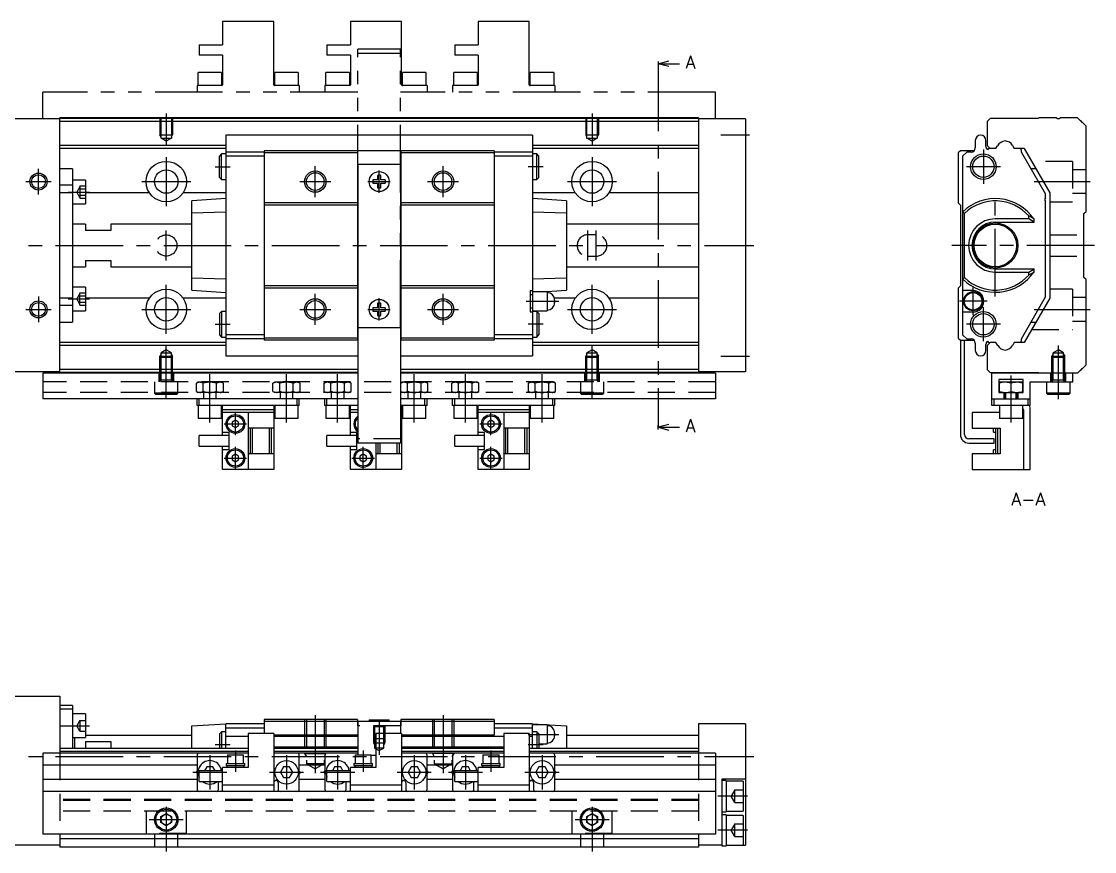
# Model space of a CAD drawing. Extents: x -2 to 394, y -8 to 204.
# Drawn here: x 142.4 to 394.4, y 9 to 203.9 of the extents above; entities that cross this region are included whole.
import ezdxf

# ---------------------------------------------------------------- set-up
doc = ezdxf.new("R2010")
doc.units = 0
doc.header["$LTSCALE"] = 0.5
for name, pattern in [('CENTER', [50.8, 31.75, -6.35, 6.35, -6.35]), ('DASHED', [19.05, 12.7, -6.35]), ('PHANTOM', [63.5, 31.75, -6.35, 6.35, -6.35, 6.35, -6.35])]:
    doc.linetypes.add(name, pattern=pattern)
for name, color, linetype in [('MSM_CENTER', 1, 'CENTER'), ('MSM_CONTINUOUS', 7, 'CONTINUOUS'), ('MSM_DASHED', 4, 'DASHED'), ('MSM_IMAGINARY', 6, 'PHANTOM'), ('MSM_NARROW', 5, 'CONTINUOUS'), ('MSM_PART_NUMBER', 7, 'CONTINUOUS')]:
    doc.layers.add(name, color=color, linetype=linetype)
doc.styles.get("Standard").update_dxf_attribs({"font": 'txt.shx', "height": 3, "bigfont": 'bigfont.shx'})

msp = doc.modelspace()

# ---------------------------------------------------------------- linework, layer by layer
at = {"layer": 'MSM_CENTER'}
for p, q in [((291.92, 193.98), (291.92, 108.62)), ((176.4, 182.3), (176.4, 174.79)), ((276.4, 182.3), (276.4, 174.79)), ((306.65, 177.3), (313.4, 177.3)), ((176.4, 172.05), (176.4, 160.55)), ((276.4, 172.05), (276.4, 160.55)), ((368.3, 173.8), (368.3, 165.8)), ((146.4, 163.3), (146.4, 169.3)), ((187.9, 169.8), (191.4, 169.8)), ((211.4, 162.67), (211.4, 169.92)), ((226.4, 163.67), (226.4, 168.92)), ((241.4, 162.67), (241.4, 169.92)), ((264.9, 169.8), (261.4, 169.8)), ((372.3, 169.8), (364.3, 169.8)), ((143.4, 166.3), (149.4, 166.3)), ((153.4, 163.85), (158.4, 163.85)), ((170.65, 166.3), (182.15, 166.3)), ((207.77, 166.3), (215.02, 166.3)), ((223.77, 166.3), (229.02, 166.3)), ((237.77, 166.3), (245.02, 166.3)), ((270.65, 166.3), (282.15, 166.3)), ((380.22, 166.3), (393.4, 166.3)), ((371.1, 139.3), (371.1, 163.3)), ((176.4, 147.8), (176.4, 154.8)), ((275.4, 147.8), (275.4, 154.8)), ((277.4, 147.8), (277.4, 154.8)), ((-2, 151.3), (314.4, 151.3)), ((394.4, 151.3), (360.9, 151.3)), ((176.4, 130.55), (176.4, 142.05)), ((276.4, 130.55), (276.4, 142.05)), ((365.9, 134.95), (365.9, 141.45)), ((146.4, 139.3), (146.4, 133.3)), ((153.4, 138.74), (158.4, 138.74)), ((211.4, 132.67), (211.4, 139.92)), ((226.4, 133.67), (226.4, 138.92)), ((241.4, 132.67), (241.4, 139.92)), ((143.4, 136.3), (149.4, 136.3)), ((170.65, 136.3), (182.15, 136.3)), ((207.77, 136.3), (215.02, 136.3)), ((223.77, 136.3), (229.02, 136.3)), ((237.77, 136.3), (245.02, 136.3)), ((260.9, 138.2), (268.6, 138.2)), ((270.65, 136.3), (282.15, 136.3)), ((369.15, 138.2), (362.65, 138.2)), ((368.3, 128.8), (368.3, 136.8)), ((380.22, 136.3), (393.4, 136.3)), ((187.9, 132.8), (191.4, 132.8)), ((264.9, 132.8), (261.4, 132.8)), ((372.3, 132.8), (364.3, 132.8)), ((176.4, 115.25), (176.4, 127.81)), ((276.4, 115.25), (276.4, 127.81)), ((385.9, 115.25), (385.9, 127.81)), ((306.65, 125.3), (313.4, 125.3)), ((186.65, 109.7), (186.65, 121.05)), ((204.65, 109.7), (204.65, 121.05)), ((216.65, 109.7), (216.65, 121.05)), ((234.65, 109.7), (234.65, 121.05)), ((246.65, 109.7), (246.65, 121.05)), ((264.65, 109.7), (264.65, 121.05)), ((374.8, 109.7), (374.8, 120.8)), ((192.65, 106.77), (192.65, 112.02)), ((252.65, 106.77), (252.65, 112.02)), ((190.02, 109.4), (195.27, 109.4)), ((250.02, 109.4), (255.27, 109.4)), ((192.65, 98.77), (192.65, 104.02)), ((222.65, 98.77), (222.65, 104.02)), ((252.65, 98.77), (252.65, 104.02)), ((190.02, 101.4), (195.27, 101.4)), ((220.02, 101.4), (225.27, 101.4)), ((250.02, 101.4), (255.27, 101.4)), ((211.4, 41), (211.4, 27.41)), ((241.4, 41), (241.4, 27.41)), ((151.4, 38.55), (158.4, 38.55)), ((226.4, 39.5), (226.4, 31.69)), ((261.4, 36.5), (268.6, 36.5)), ((187.9, 34.1), (191.4, 34.1)), ((261.4, 34.1), (264.9, 34.1)), ((-2, 31.3), (314.4, 31.3)), ((186.65, 31.6), (186.65, 23.6)), ((192.65, 32.7), (192.65, 27.7)), ((204.65, 31.6), (204.65, 23.6)), ((216.65, 31.6), (216.65, 23.6)), ((222.65, 32.7), (222.65, 27.7)), ((234.65, 31.6), (234.65, 23.6)), ((246.65, 31.6), (246.65, 23.6)), ((252.65, 32.7), (252.65, 27.7)), ((264.65, 31.6), (264.65, 23.6)), ((182.65, 27.6), (190.65, 27.6)), ((200.65, 27.6), (208.65, 27.6)), ((212.65, 27.6), (220.65, 27.6)), ((230.65, 27.6), (238.65, 27.6)), ((242.65, 27.6), (250.65, 27.6)), ((260.65, 27.6), (268.65, 27.6)), ((312.9, 22), (305.9, 22)), ((176.4, 19.5), (176.4, 9)), ((276.4, 19.5), (276.4, 9)), ((172.4, 16.5), (180.4, 16.5)), ((272.4, 16.5), (280.4, 16.5)), ((312.9, 14), (305.9, 14))]:
    msp.add_line(p, q, dxfattribs=at)
at = {"layer": 'MSM_CONTINUOUS'}
for p, q in [((291.92, 193.98), (294.42, 194.65)), ((291.92, 194.48), (291.92, 193.48)), ((294.42, 193.31), (291.92, 193.98)), ((291.92, 193.98), (296.92, 193.98)), ((151.4, 181), (92.4, 181)), ((301.4, 181.3), (151.4, 181.3)), ((151.4, 121.3), (151.4, 181.3)), ((301.4, 181.1), (151.4, 181.1)), ((301.4, 180.4), (151.4, 180.4)), ((301.4, 181.3), (301.4, 121.3)), ((312.4, 181), (301.4, 181)), ((312.4, 181), (312.4, 121.6)), ((369.9, 181.1), (369.2, 180.4)), ((369.2, 180.4), (369.2, 174.75)), ((381.2, 181.1), (369.9, 181.1)), ((381.4, 181.3), (381.2, 181.1)), ((385.5, 181.3), (381.4, 181.3)), ((390.4, 181.3), (386.3, 181.3)), ((392.4, 179.3), (390.4, 181.3)), ((392.4, 159.3), (392.4, 179.3)), ((262.4, 177.2), (190.4, 177.2)), ((190.4, 177.2), (190.4, 125.4)), ((262.4, 177.2), (262.4, 125.4)), ((190.4, 174.75), (151.4, 174.75)), ((190.4, 174.05), (151.4, 174.05)), ((301.4, 174.75), (262.4, 174.75)), ((301.4, 174.05), (262.4, 174.05)), ((366.4, 175.95), (366.4, 174.25)), ((368.9, 174.55), (368.9, 175.95)), ((369.2, 174.75), (369.9, 174.05)), ((369.85, 174.1), (369.7, 174.1)), ((371.25, 174.05), (369.9, 174.05)), ((371.25, 174.05), (371.62, 174.7)), ((375.12, 174.8), (375.55, 174.05)), ((377.9, 174.05), (375.55, 174.05)), ((377.9, 174.05), (383.9, 163.66)), ((189.4, 172.8), (188.9, 172.3)), ((188.9, 167.3), (188.9, 172.3)), ((190.4, 172.8), (189.4, 172.8)), ((189.4, 166.8), (189.4, 172.8)), ((199.4, 173.25), (190.4, 173.25)), ((199.4, 172.25), (190.4, 172.25)), ((253.4, 173.55), (199.4, 173.55)), ((199.4, 173.55), (199.4, 129.05)), ((221.3, 173.05), (199.4, 173.05)), ((221.3, 173.55), (221.3, 129.05)), ((231.5, 173.55), (231.5, 129.05)), ((253.4, 173.05), (231.5, 173.05)), ((253.4, 173.55), (253.4, 129.05)), ((262.4, 173.25), (253.4, 173.25)), ((262.4, 172.25), (253.4, 172.25)), ((263.4, 172.8), (262.4, 172.8)), ((263.9, 172.3), (263.4, 172.8)), ((263.4, 166.8), (263.4, 172.8)), ((263.9, 167.3), (263.9, 172.3)), ((362.9, 173.55), (362.4, 173.05)), ((362.4, 173.05), (362.4, 161.3)), ((366.11, 173.55), (362.9, 173.55)), ((364.4, 173.25), (363.4, 172.25)), ((363.4, 172.25), (363.4, 130.35)), ((365.4, 173.25), (364.4, 173.25)), ((377.24, 173.2), (377.24, 173.6)), ((382.9, 163.39), (377.24, 173.2)), ((154.4, 169.3), (151.4, 169.3)), ((154.4, 169.3), (154.4, 133.3)), ((221.4, 170.3), (221.4, 104.9)), ((231.4, 170.3), (221.4, 170.3)), ((231.4, 170.3), (231.4, 104.92)), ((380.64, 169.3), (379.49, 169.3)), ((157.4, 166.6), (154.4, 166.6)), ((157.4, 166.6), (157.4, 161.1)), ((188.9, 167.3), (189.4, 166.8)), ((189.4, 166.8), (190.4, 166.8)), ((226, 166.7), (224.95, 166.7)), ((226, 167.75), (226, 166.7)), ((226.8, 166.7), (226.8, 167.75)), ((227.85, 166.7), (226.8, 166.7)), ((262.4, 166.8), (263.4, 166.8)), ((263.4, 166.8), (263.9, 167.3)), ((154.4, 165.43), (151.4, 165.43)), ((224.95, 165.9), (226, 165.9)), ((226, 165.9), (226, 164.85)), ((226.8, 164.85), (226.8, 165.9)), ((226.8, 165.9), (227.85, 165.9)), ((154.4, 163.68), (151.4, 163.68)), ((172.45, 163.66), (157.4, 163.66)), ((190.4, 163.66), (180.35, 163.66)), ((190.4, 162.3), (182.4, 161.77)), ((182.4, 140.83), (182.4, 161.77)), ((221.3, 161.3), (199.4, 161.3)), ((253.4, 161.3), (231.5, 161.3)), ((272.45, 163.66), (262.4, 163.66)), ((270.4, 161.77), (262.4, 162.3)), ((270.4, 161.77), (270.4, 140.83)), ((301.4, 163.66), (280.35, 163.66)), ((362.4, 161.3), (362.9, 160.8)), ((382.9, 162.45), (382.9, 163.39)), ((382.9, 139.21), (382.9, 161.65)), ((383.9, 163.66), (383.9, 138.94)), ((154.4, 161.1), (157.4, 161.1)), ((190.4, 159.16), (182.4, 158.9)), ((221.3, 160.8), (199.4, 160.8)), ((253.4, 160.8), (231.5, 160.8)), ((270.4, 158.9), (262.4, 159.16)), ((362.9, 160.8), (362.9, 141.8)), ((363.9, 158.9), (363.4, 159.16)), ((363.9, 143.7), (363.9, 158.9)), ((391.9, 158.8), (392.4, 159.3)), ((391.9, 143.8), (391.9, 158.8)), ((157.4, 156.3), (154.4, 156.3)), ((157.4, 156.3), (157.4, 154.8)), ((163.4, 156.3), (163.4, 154.8)), ((182.4, 156.3), (163.4, 156.3)), ((301.4, 156.3), (270.4, 156.3)), ((378.95, 157.56), (371.1, 157.56)), ((371.1, 156.8), (380.2, 156.8)), ((378.95, 157.56), (378.95, 158.23)), ((380.2, 156.8), (378.95, 157.56)), ((380.2, 156.8), (380.2, 157.48)), ((163.4, 154.8), (157.4, 154.8)), ((154.4, 146.3), (157.4, 146.3)), ((157.4, 147.8), (163.4, 147.8)), ((157.4, 147.8), (157.4, 146.3)), ((163.4, 147.8), (163.4, 146.3)), ((163.4, 146.3), (182.4, 146.3)), ((270.4, 146.3), (301.4, 146.3)), ((182.4, 143.7), (190.4, 143.44)), ((262.4, 143.44), (270.4, 143.7)), ((363.4, 143.44), (363.9, 143.7)), ((371.1, 145.8), (380.2, 145.8)), ((371.1, 145.04), (378.95, 145.04)), ((378.95, 145.04), (380.2, 145.8)), ((378.95, 144.37), (378.95, 145.04)), ((380.2, 145.12), (380.2, 145.8)), ((392.4, 143.3), (391.9, 143.8)), ((157.4, 141.49), (154.4, 141.49)), ((157.4, 141.49), (157.4, 135.99)), ((221.3, 141.8), (199.4, 141.8)), ((221.3, 141.3), (199.4, 141.3)), ((253.4, 141.8), (231.5, 141.8)), ((253.4, 141.3), (231.5, 141.3)), ((362.9, 141.8), (362.4, 141.3)), ((362.4, 141.3), (362.4, 129.55)), ((392.4, 123.3), (392.4, 143.3)), ((154.4, 138.92), (151.4, 138.92)), ((172.45, 138.94), (157.4, 138.94)), ((190.4, 138.94), (180.35, 138.94)), ((182.4, 140.83), (190.4, 140.3)), ((261.9, 140.7), (261.9, 135.7)), ((261.9, 140.7), (262.4, 140.7)), ((262.4, 139.7), (261.9, 139.7)), ((265.85, 140.45), (262.4, 140.45)), ((264.66, 140.45), (270.4, 140.83)), ((265.85, 140.45), (265.85, 135.95)), ((272.45, 138.94), (267.54, 138.94)), ((301.4, 138.94), (280.35, 138.94)), ((365.9, 140.7), (363.4, 140.7)), ((377.24, 129.4), (382.9, 139.21)), ((383.9, 138.94), (377.9, 128.55)), ((154.4, 137.17), (151.4, 137.17)), ((226, 136.7), (224.95, 136.7)), ((226, 137.75), (226, 136.7)), ((226.8, 136.7), (226.8, 137.75)), ((227.85, 136.7), (226.8, 136.7)), ((261.9, 136.7), (262.4, 136.7)), ((267.6, 138.5), (267.6, 137.9)), ((154.4, 135.99), (157.4, 135.99)), ((189.4, 135.8), (188.9, 135.3)), ((188.9, 135.3), (188.9, 130.3)), ((189.4, 135.8), (189.4, 129.8)), ((190.4, 135.8), (189.4, 135.8)), ((224.95, 135.9), (226, 135.9)), ((226, 135.9), (226, 134.85)), ((226.8, 135.9), (227.85, 135.9)), ((226.8, 134.85), (226.8, 135.9)), ((261.9, 135.7), (262.4, 135.7)), ((262.4, 135.95), (265.85, 135.95)), ((263.4, 135.8), (262.4, 135.8)), ((263.4, 135.8), (263.4, 129.8)), ((263.9, 135.3), (263.4, 135.8)), ((263.9, 135.3), (263.9, 130.3)), ((363.4, 135.7), (365.9, 135.7)), ((151.4, 133.3), (154.4, 133.3)), ((379.49, 133.3), (380.64, 133.3)), ((190.4, 128.55), (151.4, 128.55)), ((188.9, 130.3), (189.4, 129.8)), ((189.4, 129.8), (190.4, 129.8)), ((199.4, 130.35), (190.4, 130.35)), ((199.4, 129.35), (190.4, 129.35)), ((221.3, 129.55), (199.4, 129.55)), ((221.4, 129.05), (199.4, 129.05)), ((253.4, 129.05), (231.4, 129.05)), ((253.4, 129.55), (231.5, 129.55)), ((262.4, 130.35), (253.4, 130.35)), ((262.4, 129.35), (253.4, 129.35)), ((262.4, 129.8), (263.4, 129.8)), ((301.4, 128.55), (262.4, 128.55)), ((263.4, 129.8), (263.9, 130.3)), ((362.4, 129.55), (362.9, 129.05)), ((362.9, 129.05), (366.11, 129.05)), ((362.9, 129.05), (362.9, 106.9)), ((363.4, 130.35), (364.4, 129.35)), ((363.9, 106.9), (363.9, 129.05)), ((364.4, 129.35), (365.4, 129.35)), ((369.9, 128.55), (369.2, 127.85)), ((371.25, 128.55), (369.9, 128.55)), ((371.68, 127.8), (371.25, 128.55)), ((375.55, 128.55), (375.18, 127.9)), ((377.9, 128.55), (375.55, 128.55)), ((377.24, 129), (377.24, 129.4)), ((190.4, 127.85), (151.4, 127.85)), ((301.4, 127.85), (262.4, 127.85)), ((366.4, 128.35), (366.4, 126.65)), ((368.9, 126.65), (368.9, 128.05)), ((369.2, 127.85), (369.2, 122.2)), ((369.7, 128.5), (369.85, 128.5)), ((190.4, 125.4), (221.4, 125.4)), ((231.4, 125.4), (262.4, 125.4)), ((151.4, 121.6), (92.4, 121.6)), ((221.4, 121.3), (147.4, 121.3)), ((147.4, 121.3), (147.4, 115.3)), ((221.4, 122.2), (151.4, 122.2)), ((221.4, 121.5), (151.4, 121.5)), ((301.4, 122.2), (231.4, 122.2)), ((301.4, 121.5), (231.4, 121.5)), ((305.4, 121.3), (231.4, 121.3)), ((312.4, 121.6), (301.4, 121.6)), ((305.4, 121.3), (305.4, 115.3)), ((369.2, 122.2), (369.9, 121.5)), ((369.9, 121.5), (381.2, 121.5)), ((390.4, 121.3), (370.3, 121.3)), ((370.3, 113.7), (370.3, 121.3)), ((381.2, 121.5), (381.4, 121.3)), ((389.3, 119.3), (389.3, 121.3)), ((390.4, 121.3), (392.4, 123.3)), ((377.65, 119.8), (371.95, 119.8)), ((371.95, 119.8), (371.95, 116.8)), ((377.55, 119.2), (372.05, 119.2)), ((372.05, 116.8), (372.05, 119.2)), ((374.8, 118.95), (373.42, 119.2)), ((374.8, 117.05), (374.8, 118.95)), ((377.55, 118.95), (376.17, 119.2)), ((377.55, 116.8), (377.55, 119.2)), ((377.65, 116.8), (377.65, 119.8)), ((379.3, 119.3), (389.3, 119.3)), ((379.3, 113.7), (379.3, 119.3)), ((383.15, 119.3), (383.15, 116.6)), ((388.65, 116.6), (388.65, 119.3)), ((371.95, 116.8), (377.65, 116.8)), ((372.05, 117.05), (373.42, 116.8)), ((373.1, 116.8), (373.1, 115.3)), ((373.3, 116.8), (373.3, 115.3)), ((374.8, 117.05), (376.17, 116.8)), ((376.3, 115.3), (376.3, 116.8)), ((376.5, 115.3), (376.5, 116.8)), ((383.15, 116.6), (383.45, 116.3)), ((388.65, 116.6), (383.15, 116.6)), ((388.35, 116.3), (383.45, 116.3)), ((388.35, 116.3), (388.65, 116.6)), ((221.4, 115.3), (147.4, 115.3)), ((183.65, 113.7), (183.65, 115.3)), ((207.65, 113.7), (183.65, 113.7)), ((183.9, 113.7), (183.9, 110.7)), ((184.15, 113.7), (184.15, 115.3)), ((189.4, 110.7), (189.4, 113.7)), ((189.65, 106.65), (189.65, 113.57)), ((201.65, 113.57), (201.65, 98.7)), ((201.9, 113.7), (201.9, 110.7)), ((207.15, 113.7), (207.15, 115.3)), ((207.4, 110.7), (207.4, 113.7)), ((207.65, 113.7), (207.65, 115.3)), ((213.65, 113.7), (213.65, 115.3)), ((221.4, 113.7), (213.65, 113.7)), ((213.9, 113.7), (213.9, 110.7)), ((214.15, 113.7), (214.15, 115.3)), ((219.4, 110.7), (219.4, 113.7)), ((219.65, 106.65), (219.65, 113.57)), ((305.4, 115.3), (231.4, 115.3)), ((237.65, 113.7), (231.4, 113.7)), ((231.65, 113.57), (231.65, 98.7)), ((231.9, 113.7), (231.9, 110.7)), ((237.15, 113.7), (237.15, 115.3)), ((237.4, 110.7), (237.4, 113.7)), ((237.65, 113.7), (237.65, 115.3)), ((243.65, 113.7), (243.65, 115.3)), ((267.65, 113.7), (243.65, 113.7)), ((243.9, 113.7), (243.9, 110.7)), ((244.15, 113.7), (244.15, 115.3)), ((249.4, 110.7), (249.4, 113.7)), ((249.65, 106.65), (249.65, 113.57)), ((261.65, 113.57), (261.65, 98.7)), ((261.9, 113.7), (261.9, 110.7)), ((267.15, 113.7), (267.15, 115.3)), ((267.4, 110.7), (267.4, 113.7)), ((267.65, 113.7), (267.65, 115.3)), ((370.3, 115.3), (379.3, 115.3)), ((379.3, 113.7), (370.3, 113.7)), ((370.8, 113.7), (370.8, 115.3)), ((372.05, 113.7), (372.05, 110.7)), ((377.55, 110.7), (377.55, 113.7)), ((378.8, 113.7), (378.8, 115.3)), ((201.65, 112.7), (189.65, 112.7)), ((201.65, 112.1), (189.65, 112.1)), ((195.65, 112.1), (195.65, 98.7)), ((221.4, 112.7), (219.65, 112.7)), ((221.4, 112.1), (219.65, 112.1)), ((231.65, 112.7), (231.4, 112.7)), ((231.65, 112.1), (231.4, 112.1)), ((261.65, 112.7), (249.65, 112.7)), ((261.65, 112.1), (249.65, 112.1)), ((255.65, 112.1), (255.65, 98.7)), ((365.7, 112.1), (365.7, 108.4)), ((372.05, 112.1), (365.7, 112.1)), ((377.7, 112.1), (377.55, 112.1)), ((377.7, 112.7), (377.7, 98.7)), ((379.3, 98.7), (379.3, 112.7)), ((189.4, 110.7), (183.9, 110.7)), ((192.65, 110.27), (191.9, 109.83)), ((191.9, 109.83), (191.9, 108.97)), ((191.9, 108.97), (192.65, 108.53)), ((193.4, 109.83), (192.65, 110.27)), ((192.65, 108.53), (193.4, 108.97)), ((193.4, 108.97), (193.4, 109.83)), ((201.65, 108.4), (195.65, 108.4)), ((196.15, 102.4), (196.15, 108.4)), ((196.65, 102.4), (196.65, 108.4)), ((200.65, 102.4), (200.65, 108.4)), ((201.15, 102.4), (201.15, 108.4)), ((207.4, 110.7), (201.9, 110.7)), ((219.4, 110.7), (213.9, 110.7)), ((231.65, 108.4), (231.4, 108.4)), ((237.4, 110.7), (231.9, 110.7)), ((249.4, 110.7), (243.9, 110.7)), ((252.65, 110.27), (251.9, 109.83)), ((251.9, 109.83), (251.9, 108.97)), ((251.9, 108.97), (252.65, 108.53)), ((253.4, 109.83), (252.65, 110.27)), ((252.65, 108.53), (253.4, 108.97)), ((253.4, 108.97), (253.4, 109.83)), ((261.65, 108.4), (255.65, 108.4)), ((256.15, 102.4), (256.15, 108.4)), ((256.65, 102.4), (256.65, 108.4)), ((260.65, 102.4), (260.65, 108.4)), ((261.15, 102.4), (261.15, 108.4)), ((267.4, 110.7), (261.9, 110.7)), ((294.42, 109.29), (291.92, 108.62)), ((291.92, 108.12), (291.92, 109.12)), ((291.92, 108.62), (294.42, 107.95)), ((291.92, 108.62), (296.92, 108.62)), ((365.7, 108.4), (372.2, 108.4)), ((370.7, 107.5), (370.7, 108.4)), ((371.2, 102.4), (371.2, 108.4)), ((371.7, 102.4), (371.7, 108.4)), ((377.55, 110.7), (372.05, 110.7)), ((372.2, 108.4), (372.2, 102.4)), ((191.15, 106.65), (184.15, 106.65)), ((184.15, 104.15), (184.15, 106.65)), ((191.15, 107.4), (189.65, 107.4)), ((191.15, 103.4), (191.15, 107.4)), ((221.15, 106.65), (214.15, 106.65)), ((214.15, 104.15), (214.15, 106.65)), ((221.15, 107.4), (219.65, 107.4)), ((221.15, 103.4), (221.15, 107.4)), ((251.15, 106.65), (244.15, 106.65)), ((244.15, 104.15), (244.15, 106.65)), ((251.15, 107.4), (249.65, 107.4)), ((251.15, 103.4), (251.15, 107.4)), ((370.8, 105.9), (364.9, 105.9)), ((370.7, 107.5), (371.2, 107.5)), ((370.8, 104.9), (370.8, 105.9)), ((184.15, 104.15), (191.15, 104.15)), ((189.65, 98.7), (189.65, 104.15)), ((189.65, 103.4), (191.15, 103.4)), ((214.15, 104.15), (221.15, 104.15)), ((219.65, 98.7), (219.65, 104.15)), ((219.65, 103.4), (221.15, 103.4)), ((231.4, 104.9), (221.4, 104.9)), ((225.65, 104.9), (225.65, 98.7)), ((226.15, 102.4), (226.15, 104.9)), ((226.65, 102.4), (226.65, 104.9)), ((230.65, 102.4), (230.65, 104.9)), ((231.15, 102.4), (231.15, 104.9)), ((244.15, 104.15), (251.15, 104.15)), ((249.65, 98.7), (249.65, 104.15)), ((249.65, 103.4), (251.15, 103.4)), ((364.9, 104.9), (370.8, 104.9)), ((192.65, 102.27), (191.9, 101.83)), ((191.9, 101.83), (191.9, 100.97)), ((191.9, 100.97), (192.65, 100.53)), ((193.4, 101.83), (192.65, 102.27)), ((192.65, 100.53), (193.4, 100.97)), ((193.4, 100.97), (193.4, 101.83)), ((201.65, 102.4), (195.65, 102.4)), ((222.65, 102.27), (221.9, 101.83)), ((221.9, 101.83), (221.9, 100.97)), ((221.9, 100.97), (222.65, 100.53)), ((223.4, 101.83), (222.65, 102.27)), ((222.65, 100.53), (223.4, 100.97)), ((223.4, 100.97), (223.4, 101.83)), ((231.65, 102.4), (225.65, 102.4)), ((252.65, 102.27), (251.9, 101.83)), ((251.9, 101.83), (251.9, 100.97)), ((251.9, 100.97), (252.65, 100.53)), ((253.4, 101.83), (252.65, 102.27)), ((252.65, 100.53), (253.4, 100.97)), ((253.4, 100.97), (253.4, 101.83)), ((261.65, 102.4), (255.65, 102.4)), ((365.7, 102.4), (365.7, 98.7)), ((372.2, 102.4), (365.7, 102.4)), ((371.2, 103.3), (370.7, 103.3)), ((370.7, 102.4), (370.7, 103.3)), ((201.65, 98.7), (189.65, 98.7)), ((231.65, 98.7), (219.65, 98.7)), ((261.65, 98.7), (249.65, 98.7)), ((365.7, 98.7), (379.3, 98.7)), ((139.4, 45.5), (151.4, 45.5)), ((151.4, 45.5), (151.4, 32.1)), ((154.4, 43.3), (151.4, 43.3)), ((154.4, 43.3), (154.4, 33.2)), ((154.4, 42.45), (151.4, 42.45)), ((157.4, 41.3), (154.4, 41.3)), ((157.4, 41.3), (157.4, 35.8)), ((182.4, 38.5), (190.4, 39)), ((182.4, 33.2), (182.4, 38.5)), ((199.4, 39), (190.4, 39)), ((190.4, 33.2), (190.4, 39)), ((199.4, 38), (190.4, 38)), ((199.4, 40), (199.4, 36.7)), ((221.3, 40), (199.4, 40)), ((221.3, 39.5), (199.4, 39.5)), ((221.3, 40), (221.3, 38.5)), ((221.4, 38.5), (221.3, 38.5)), ((231.4, 39.5), (221.4, 39.5)), ((221.4, 39.5), (221.4, 31.7)), ((224.05, 39.9), (224.05, 39.5)), ((224.05, 39.9), (228.75, 39.9)), ((228.75, 39.5), (228.75, 39.9)), ((231.4, 39.5), (231.4, 36.7)), ((231.5, 38.5), (231.4, 38.5)), ((253.4, 40), (231.5, 40)), ((231.5, 40), (231.5, 38.5)), ((253.4, 39.5), (231.5, 39.5)), ((253.4, 40), (253.4, 36.29)), ((262.4, 39), (253.4, 39)), ((262.4, 38), (253.4, 38)), ((262.4, 39), (270.4, 38.5)), ((262.4, 33.2), (262.4, 39)), ((265.85, 38.75), (262.4, 38.75)), ((265.85, 38.75), (265.85, 34.25)), ((270.4, 38.5), (270.4, 33.2)), ((312.4, 39), (301.4, 39)), ((301.4, 39), (301.4, 32.1)), ((312.4, 39), (312.4, 10.5)), ((154.4, 35.8), (157.4, 35.8)), ((154.9, 33.2), (154.9, 35.8)), ((157.4, 36.3), (182.4, 36.3)), ((189.4, 37.1), (188.9, 36.6)), ((188.9, 36.6), (188.9, 33.2)), ((190.4, 37.1), (189.4, 37.1)), ((189.4, 37.1), (189.4, 33.2)), ((195.65, 36), (190.4, 36)), ((201.65, 36.7), (195.65, 36.7)), ((195.65, 36.7), (195.65, 28.7)), ((201.65, 36.7), (201.65, 23.1)), ((221.4, 36.29), (201.65, 36.29)), ((221.4, 36), (201.65, 36)), ((231.65, 36.7), (225.65, 36.7)), ((225.65, 36.7), (225.65, 28.7)), ((231.65, 36.7), (231.65, 23.1)), ((253.4, 36.29), (231.65, 36.29)), ((255.65, 36), (231.65, 36)), ((261.65, 36.7), (255.65, 36.7)), ((255.65, 36.7), (255.65, 28.7)), ((261.65, 36.7), (261.65, 23.1)), ((262.4, 36), (261.65, 36)), ((263.4, 37.1), (262.4, 37.1)), ((263.9, 36.6), (263.4, 37.1)), ((263.4, 37.1), (263.4, 33.2)), ((263.9, 36.6), (263.9, 33.2)), ((267.6, 36.8), (267.6, 36.2)), ((270.4, 36.3), (301.4, 36.3)), ((195.65, 33.2), (151.4, 33.2)), ((157.4, 34.87), (163.4, 34.87)), ((157.4, 34.87), (157.4, 33.2)), ((163.4, 34.87), (163.4, 33.2)), ((221.4, 33.5), (201.65, 33.5)), ((221.4, 33.2), (201.65, 33.2)), ((255.65, 33.5), (231.65, 33.5)), ((255.65, 33.2), (231.65, 33.2)), ((301.4, 33.2), (261.65, 33.2)), ((263.9, 34.25), (265.85, 34.25)), ((195.65, 32.1), (147.4, 32.1)), ((147.4, 32.1), (147.4, 13.1)), ((195.65, 32.5), (151.4, 32.5)), ((183.65, 31.6), (183.65, 23.6)), ((190.75, 31.7), (190.75, 29.7)), ((190.75, 31.7), (194.55, 31.7)), ((194.55, 29.7), (194.55, 31.7)), ((221.4, 32.5), (201.65, 32.5)), ((221.4, 32.1), (201.65, 32.1)), ((207.65, 23.6), (207.65, 31.6)), ((213.65, 31.6), (213.65, 23.6)), ((220.75, 31.7), (220.75, 29.7)), ((220.75, 31.7), (224.55, 31.7)), ((221.4, 31.7), (222.65, 31.7)), ((224.55, 29.7), (224.55, 31.7)), ((224.55, 31.6), (225.65, 31.6)), ((225.65, 31.55), (224.55, 31.55)), ((255.65, 32.5), (231.65, 32.5)), ((255.65, 32.1), (231.65, 32.1)), ((237.65, 23.6), (237.65, 31.6)), ((243.65, 31.6), (243.65, 23.6)), ((250.75, 31.7), (250.75, 29.7)), ((250.75, 31.7), (254.55, 31.7)), ((254.55, 29.7), (254.55, 31.7)), ((301.4, 32.5), (261.65, 32.5)), ((305.4, 32.1), (261.65, 32.1)), ((267.65, 23.6), (267.65, 31.6)), ((305.4, 32.1), (305.4, 13.1)), ((183.65, 29.3), (147.4, 29.3)), ((183.47, 27.6), (183.65, 27.9)), ((189.65, 27.95), (184.15, 27.95)), ((184.15, 25.45), (184.15, 27.95)), ((185.93, 28.85), (185.41, 27.95)), ((187.37, 28.85), (185.93, 28.85)), ((187.89, 27.95), (187.37, 28.85)), ((195.65, 28.7), (189.65, 28.7)), ((189.65, 23.1), (189.65, 28.7)), ((190.45, 29.7), (190.45, 29.2)), ((190.45, 29.7), (194.85, 29.7)), ((190.45, 29.2), (194.85, 29.2)), ((190.65, 29.2), (190.65, 28.7)), ((194.65, 28.7), (194.65, 29.2)), ((194.85, 29.2), (194.85, 29.7)), ((203.93, 28.85), (203.21, 27.6)), ((205.37, 28.85), (203.93, 28.85)), ((206.09, 27.6), (205.37, 28.85)), ((213.65, 29.3), (207.65, 29.3)), ((207.65, 27.9), (207.83, 27.6)), ((213.47, 27.6), (213.65, 27.9)), ((219.65, 27.95), (214.15, 27.95)), ((214.15, 25.45), (214.15, 27.95)), ((215.93, 28.85), (215.41, 27.95)), ((217.37, 28.85), (215.93, 28.85)), ((217.89, 27.95), (217.37, 28.85)), ((225.65, 28.7), (219.65, 28.7)), ((219.65, 23.1), (219.65, 28.7)), ((220.45, 29.7), (220.45, 29.2)), ((220.45, 29.7), (224.85, 29.7)), ((220.45, 29.2), (224.85, 29.2)), ((220.65, 29.2), (220.65, 28.7)), ((224.65, 28.7), (224.65, 29.2)), ((224.85, 29.2), (224.85, 29.7)), ((233.93, 28.85), (233.21, 27.6)), ((235.37, 28.85), (233.93, 28.85)), ((236.09, 27.6), (235.37, 28.85)), ((243.65, 29.3), (237.65, 29.3)), ((237.65, 27.9), (237.83, 27.6)), ((243.47, 27.6), (243.65, 27.9)), ((249.65, 27.95), (244.15, 27.95)), ((244.15, 25.45), (244.15, 27.95)), ((245.93, 28.85), (245.41, 27.95)), ((247.37, 28.85), (245.93, 28.85)), ((247.89, 27.95), (247.37, 28.85)), ((255.65, 28.7), (249.65, 28.7)), ((249.65, 23.1), (249.65, 28.7)), ((250.45, 29.7), (250.45, 29.2)), ((250.45, 29.7), (254.85, 29.7)), ((250.45, 29.2), (254.85, 29.2)), ((250.65, 29.2), (250.65, 28.7)), ((254.65, 28.7), (254.65, 29.2)), ((254.85, 29.2), (254.85, 29.7)), ((263.93, 28.85), (263.21, 27.6)), ((265.37, 28.85), (263.93, 28.85)), ((266.09, 27.6), (265.37, 28.85)), ((305.4, 29.3), (267.65, 29.3)), ((267.65, 27.9), (267.83, 27.6)), ((183.65, 25.9), (147.4, 25.9)), ((183.65, 27.3), (183.47, 27.6)), ((184.15, 25.45), (189.65, 25.45)), ((188.65, 23.6), (188.65, 25.2)), ((201.65, 25.7), (202.15, 25.7)), ((202.65, 25.2), (202.65, 23.6)), ((203.21, 27.6), (203.93, 26.35)), ((203.93, 26.35), (205.37, 26.35)), ((205.37, 26.35), (206.09, 27.6)), ((207.83, 27.6), (207.61, 27.22)), ((213.65, 25.9), (207.65, 25.9)), ((213.65, 27.3), (213.47, 27.6)), ((214.15, 25.45), (219.65, 25.45)), ((218.65, 23.6), (218.65, 25.2)), ((231.65, 25.7), (232.15, 25.7)), ((232.65, 25.2), (232.65, 23.6)), ((233.21, 27.6), (233.93, 26.35)), ((233.93, 26.35), (235.37, 26.35)), ((235.37, 26.35), (236.09, 27.6)), ((237.83, 27.6), (237.61, 27.22)), ((243.65, 25.9), (237.65, 25.9)), ((243.65, 27.3), (243.47, 27.6)), ((244.15, 25.45), (249.65, 25.45)), ((248.65, 23.6), (248.65, 25.2)), ((261.65, 25.7), (262.15, 25.7)), ((262.65, 25.2), (262.65, 23.6)), ((263.21, 27.6), (263.93, 26.35)), ((263.93, 26.35), (265.37, 26.35)), ((265.37, 26.35), (266.09, 27.6)), ((267.83, 27.6), (267.61, 27.22)), ((305.4, 25.9), (267.65, 25.9)), ((312.4, 26), (306.9, 26)), ((306.9, 26), (306.9, 10.35)), ((307.9, 25.65), (306.9, 25.65)), ((307.9, 25.65), (307.9, 18.35)), ((311.9, 25.5), (307.9, 25.5)), ((311.9, 25.5), (311.9, 18.5)), ((305.4, 23.1), (147.4, 23.1)), ((189.65, 24.7), (201.65, 24.7)), ((219.65, 24.7), (231.65, 24.7)), ((249.65, 24.7), (261.65, 24.7)), ((175.15, 17.22), (176.4, 17.94)), ((176.4, 17.94), (177.65, 17.22)), ((275.15, 17.22), (276.4, 17.94)), ((276.4, 17.94), (277.65, 17.22)), ((306.9, 18.35), (307.9, 18.35)), ((307.9, 17.65), (306.9, 17.65)), ((307.9, 18.5), (311.9, 18.5)), ((307.9, 17.65), (307.9, 10.35)), ((175.15, 15.78), (175.15, 17.22)), ((176.4, 15.06), (175.15, 15.78)), ((177.65, 15.78), (176.4, 15.06)), ((177.65, 17.22), (177.65, 15.78)), ((275.15, 15.78), (275.15, 17.22)), ((276.4, 15.06), (275.15, 15.78)), ((277.65, 15.78), (276.4, 15.06)), ((277.65, 17.22), (277.65, 15.78)), ((311.9, 17.5), (307.9, 17.5)), ((311.9, 17.5), (311.9, 10.5)), ((305.4, 13.1), (147.4, 13.1)), ((151.4, 13.1), (151.4, 10)), ((301.4, 13.1), (301.4, 10)), ((151.4, 10.5), (140.4, 10.5)), ((301.4, 12), (151.4, 12)), ((306.9, 10.5), (301.4, 10.5)), ((306.9, 10.35), (307.9, 10.35)), ((307.9, 10.5), (312.4, 10.5)), ((301.4, 10), (151.4, 10))]:
    msp.add_line(p, q, dxfattribs=at)
for centre, radius in [((368.3, 169.8), 3), ((368.3, 169.8), 2.5), ((176.4, 166.3), 4.75), ((176.4, 166.3), 2.75), ((276.4, 166.3), 4.75), ((276.4, 166.3), 2.75), ((146.4, 166.3), 1.62), ((211.4, 166.3), 2.07), ((226.4, 166.3), 2.35), ((241.4, 166.3), 2.07), ((371.1, 151.3), 5.3), ((371.1, 151.3), 5), ((176.4, 136.3), 4.75), ((176.4, 136.3), 2.75), ((226.4, 136.3), 2.35), ((276.4, 136.3), 4.75), ((276.4, 136.3), 2.75), ((365.9, 138.2), 2.25), ((365.9, 138.2), 2.05), ((146.4, 136.3), 1.62), ((211.4, 136.3), 2.07), ((241.4, 136.3), 2.07), ((368.3, 132.8), 3), ((368.3, 132.8), 2.5), ((192.65, 109.4), 2.2), ((192.65, 109.4), 1.9), ((252.65, 109.4), 2.2), ((252.65, 109.4), 1.9), ((192.65, 101.4), 2.2), ((222.65, 101.4), 2.2), ((252.65, 101.4), 2.2), ((192.65, 101.4), 1.9), ((222.65, 101.4), 1.9), ((252.65, 101.4), 1.9), ((204.65, 27.6), 2.75), ((234.65, 27.6), 2.75), ((264.65, 27.6), 2.75), ((176.4, 16.5), 2.75), ((176.4, 16.5), 2.45), ((176.4, 16.5), 1.25), ((276.4, 16.5), 2.75), ((276.4, 16.5), 2.45), ((276.4, 16.5), 1.25)]:
    msp.add_circle(centre, radius, dxfattribs=at)
for centre, radius, start, end in [((385.9, 181.6), 0.5, 216.8699, 323.1301), ((389.9, 179), 2, 36.8699, 53.1301), ((367.65, 175.95), 1.25, 0, 180), ((365.4, 174.25), 1, 270, 0), ((369.9, 174.55), 1, 180, 228.766), ((369.7, 173.6), 0.5, 90, 156.6746), ((373.55, 173.65), 2.2, 93.981, 151.4552), ((373.25, 173.65), 2.2, 31.4553, 86.019), ((376.74, 173.6), 0.5, 0, 64.1915), ((226.4, 166.3), 1.5, 164.534, 195.466), ((226.4, 166.3), 1.5, 74.534, 105.466), ((226.4, 166.3), 1.5, 344.534, 15.466), ((226.4, 166.3), 1.5, 254.534, 285.466), ((371.1, 151.3), 11, 34.1804, 134.427), ((371.1, 151.3), 10.47, 41.4448, 133.4287), ((383.2, 162.05), 0.5, 126.8699, 233.1301), ((371.1, 151.3), 6.26, 90, 270), ((371.1, 151.3), 5.5, 90, 270), ((375.05, 150.3), 8.84, 54.3755, 63.8517), ((371.1, 151.3), 11, 225.573, 325.8196), ((371.1, 151.3), 10.47, 226.5713, 318.5552), ((375.05, 152.3), 8.83, 296.1475, 305.6253), ((265.85, 138.5), 1.75, 0, 90), ((365.9, 138.2), 2.5, 270, 90), ((226.4, 136.3), 1.5, 164.534, 195.466), ((226.4, 136.3), 1.5, 74.534, 105.466), ((226.4, 136.3), 1.5, 344.534, 15.466), ((265.85, 137.9), 1.75, 270, 0), ((226.4, 136.3), 1.5, 254.534, 285.466), ((365.4, 128.35), 1, 0, 90), ((369.9, 128.05), 1, 131.234, 180), ((369.7, 129), 0.5, 203.3254, 270), ((376.74, 129), 0.5, 295.8754, 0), ((367.65, 126.65), 1.25, 180, 0), ((373.55, 128.95), 2.2, 211.4553, 266.019), ((373.25, 128.95), 2.2, 273.981, 331.4552), ((389.9, 123.6), 2, 306.8699, 323.1301), ((373.61, 114.17), 5.03, 92.1474, 108.1088), ((376.42, 113.83), 5.37, 92.6597, 107.5964), ((373.26, 121.72), 4.93, 271.9773, 288.2788), ((376.09, 121.27), 4.47, 271.1335, 289.1226), ((189.43, 113.32), 0.383, 62.4725, 94.6269), ((189.53, 113.56), 0.121, 1.6151, 49.3396), ((201.77, 113.56), 0.12, 133.1925, 178.9529), ((201.86, 113.35), 0.344, 83.6406, 120.3589), ((219.42, 113.24), 0.456, 67.7585, 92.6292), ((219.43, 113.32), 0.383, 62.4725, 94.6269), ((219.54, 113.57), 0.106, 357.9602, 62.439), ((219.53, 113.56), 0.121, 1.6151, 49.3396), ((231.77, 113.56), 0.12, 133.1925, 178.9529), ((231.86, 113.35), 0.344, 83.6406, 120.3589), ((249.43, 113.32), 0.383, 62.4725, 94.6269), ((249.53, 113.56), 0.121, 1.6151, 49.3396), ((261.77, 113.56), 0.12, 133.1925, 178.9529), ((261.86, 113.35), 0.344, 83.6406, 120.3589), ((376.7, 112.7), 2.6, 0, 22.6199), ((222.65, 109.4), 2.2, 124.6237, 235.3763), ((376.7, 112.7), 1, 0, 31.7883), ((222.65, 109.4), 1.9, 131.1397, 228.8603), ((364.9, 106.9), 2, 180, 270), ((364.9, 106.9), 1, 180, 270), ((265.85, 36.8), 1.75, 0, 90), ((265.85, 36.2), 1.75, 270, 0), ((184.15, 31.6), 0.5, 90, 180), ((186.65, 27.6), 2.75, 7.312, 204.62), ((207.15, 31.6), 0.5, 0, 90), ((214.15, 31.6), 0.5, 90, 180), ((216.65, 27.6), 2.75, 7.312, 204.62), ((237.15, 31.6), 0.5, 0, 90), ((244.15, 31.6), 0.5, 90, 180), ((246.65, 27.6), 2.75, 7.312, 204.62), ((267.15, 31.6), 0.5, 0, 90), ((186.65, 27.6), 2.75, 231.4273, 308.5727), ((189.15, 25.2), 0.5, 150, 180), ((189.22, 25.21), 0.429, 358.6925, 34.0177), ((202.15, 25.2), 0.501, 90.0618, 179.9383), ((202.15, 25.2), 0.5, 0, 90), ((216.65, 27.6), 2.75, 231.4273, 308.5727), ((219.15, 25.2), 0.5, 150, 180), ((219.22, 25.21), 0.425, 358.5249, 34.1853), ((232.15, 25.2), 0.501, 90.0701, 179.9297), ((232.15, 25.2), 0.5, 0, 90), ((246.65, 27.6), 2.75, 231.4273, 308.5727), ((249.15, 25.2), 0.5, 150, 180), ((249.22, 25.21), 0.425, 358.5249, 34.1853), ((262.15, 25.2), 0.5, 90.0478, 179.952), ((262.15, 25.2), 0.5, 0, 90), ((184.15, 23.6), 0.5, 180, 270), ((188.15, 23.6), 0.5, 270, 0), ((203.15, 23.6), 0.5, 180, 270), ((207.15, 23.6), 0.5, 270, 360), ((214.15, 23.6), 0.5, 180, 270), ((218.15, 23.6), 0.5, 270, 0), ((233.15, 23.6), 0.5, 180, 270), ((237.15, 23.6), 0.5, 270, 360), ((244.15, 23.6), 0.5, 180, 270), ((248.15, 23.6), 0.5, 270, 0), ((263.15, 23.6), 0.5, 180, 270), ((267.15, 23.6), 0.5, 270, 360)]:
    msp.add_arc(centre, radius, start, end, dxfattribs=at)
at = {"layer": 'MSM_DASHED'}
for p, q in [((174.9, 181.3), (174.9, 177.3)), ((175.17, 176.5), (175.17, 181.3)), ((177.63, 181.3), (177.63, 176.5)), ((177.9, 181.3), (177.9, 177.3)), ((274.9, 181.3), (274.9, 177.3)), ((275.17, 176.5), (275.17, 181.3)), ((277.63, 181.3), (277.63, 176.5)), ((277.9, 181.3), (277.9, 177.3)), ((175.17, 176.83), (174.9, 177.3)), ((174.9, 177.3), (177.9, 177.3)), ((175.17, 176.5), (177.63, 176.5)), ((176.4, 175.79), (175.17, 176.5)), ((177.63, 176.5), (176.4, 175.79)), ((177.63, 176.83), (177.9, 177.3)), ((275.17, 176.83), (274.9, 177.3)), ((274.9, 177.3), (277.9, 177.3)), ((275.17, 176.5), (277.63, 176.5)), ((276.4, 175.79), (275.17, 176.5)), ((277.63, 176.5), (276.4, 175.79)), ((277.63, 176.83), (277.9, 177.3)), ((389.2, 171.05), (379.63, 171.05)), ((389.2, 171.05), (389.2, 161.55)), ((392.4, 169.05), (389.2, 169.05)), ((156.1, 165.1), (155.38, 163.85)), ((156.1, 162.6), (155.38, 163.85)), ((156.1, 165.3), (157.4, 165.3)), ((156.1, 165.3), (156.1, 162.41)), ((156.1, 164.58), (157.4, 164.58)), ((156.1, 163.13), (157.4, 163.13)), ((156.1, 162.41), (157.4, 162.41)), ((383.9, 161.55), (389.2, 161.55)), ((389.2, 163.55), (392.4, 163.55)), ((277.4, 153.8), (275.4, 153.8)), ((383.9, 153.8), (391.9, 153.8)), ((275.4, 148.8), (277.4, 148.8)), ((383.9, 148.8), (391.9, 148.8)), ((156.1, 139.99), (155.38, 138.74)), ((156.1, 137.49), (155.38, 138.74)), ((156.1, 140.19), (157.4, 140.19)), ((156.1, 137.3), (156.1, 140.19)), ((156.1, 139.47), (157.4, 139.47)), ((389.2, 141.05), (383.9, 141.05)), ((389.2, 141.05), (389.2, 131.55)), ((392.4, 139.05), (389.2, 139.05)), ((156.1, 138.02), (157.4, 138.02)), ((156.1, 137.3), (157.4, 137.3)), ((379.63, 131.55), (389.2, 131.55)), ((389.2, 133.55), (392.4, 133.55)), ((176.4, 126.81), (175.17, 126.1)), ((175.17, 126.1), (177.63, 126.1)), ((175.17, 119.77), (175.17, 126.1)), ((177.63, 126.1), (176.4, 126.81)), ((177.63, 119.77), (177.63, 126.1)), ((276.4, 126.81), (275.17, 126.1)), ((275.17, 126.1), (277.63, 126.1)), ((275.17, 119.77), (275.17, 126.1)), ((277.63, 126.1), (276.4, 126.81)), ((277.63, 119.77), (277.63, 126.1)), ((385.9, 126.81), (384.67, 126.1)), ((384.67, 119.77), (384.67, 126.1)), ((384.67, 126.1), (387.13, 126.1)), ((387.13, 126.1), (385.9, 126.81)), ((387.13, 119.77), (387.13, 126.1)), ((175.17, 125.77), (174.9, 125.3)), ((174.9, 125.3), (177.9, 125.3)), ((174.9, 125.03), (175.17, 125.3)), ((174.9, 119.3), (174.9, 125.3)), ((177.9, 125.03), (174.9, 125.03)), ((177.63, 125.77), (177.9, 125.3)), ((177.9, 125.03), (177.63, 125.3)), ((177.9, 119.3), (177.9, 125.3)), ((275.17, 125.77), (274.9, 125.3)), ((274.9, 125.3), (277.9, 125.3)), ((274.9, 125.03), (275.17, 125.3)), ((274.9, 119.3), (274.9, 125.3)), ((277.9, 125.03), (274.9, 125.03)), ((277.63, 125.77), (277.9, 125.3)), ((277.9, 125.03), (277.63, 125.3)), ((277.9, 119.3), (277.9, 125.3)), ((384.67, 125.77), (384.4, 125.3)), ((384.4, 119.3), (384.4, 125.3)), ((384.4, 125.3), (387.4, 125.3)), ((384.4, 125.03), (384.67, 125.3)), ((387.4, 125.03), (384.4, 125.03)), ((387.13, 125.77), (387.4, 125.3)), ((387.4, 125.03), (387.13, 125.3)), ((387.4, 119.3), (387.4, 125.3)), ((174.65, 121.3), (174.65, 119.3)), ((178.15, 119.3), (178.15, 121.3)), ((274.65, 121.3), (274.65, 119.3)), ((278.15, 119.3), (278.15, 121.3)), ((384.15, 119.3), (384.15, 121.3)), ((387.65, 119.3), (387.65, 121.3)), ((305.4, 119.3), (147.4, 119.3)), ((173.65, 119.3), (173.65, 116.6)), ((174.9, 119.3), (175.17, 119.77)), ((174.9, 119.77), (177.9, 119.77)), ((177.9, 119.3), (177.63, 119.77)), ((179.15, 116.6), (179.15, 119.3)), ((183.9, 119.2), (183.47, 118.95)), ((183.47, 117.05), (183.47, 118.95)), ((189.4, 119.2), (183.9, 119.2)), ((185.06, 118.95), (184.27, 119.2)), ((185.06, 117.05), (185.06, 118.95)), ((188.24, 117.05), (188.24, 118.95)), ((189.83, 118.95), (189.03, 119.2)), ((189.83, 118.95), (189.4, 119.2)), ((189.83, 117.05), (189.83, 118.95)), ((201.9, 119.2), (201.47, 118.95)), ((201.47, 117.05), (201.47, 118.95)), ((207.4, 119.2), (201.9, 119.2)), ((203.06, 118.95), (202.27, 119.2)), ((203.06, 117.05), (203.06, 118.95)), ((206.24, 117.05), (206.24, 118.95)), ((207.83, 118.95), (207.03, 119.2)), ((207.83, 118.95), (207.4, 119.2)), ((207.83, 117.05), (207.83, 118.95)), ((213.9, 119.2), (213.47, 118.95)), ((213.47, 117.05), (213.47, 118.95)), ((219.4, 119.2), (213.9, 119.2)), ((215.06, 118.95), (214.27, 119.2)), ((215.06, 117.05), (215.06, 118.95)), ((218.24, 117.05), (218.24, 118.95)), ((219.83, 118.95), (219.03, 119.2)), ((219.83, 118.95), (219.4, 119.2)), ((219.83, 117.05), (219.83, 118.95)), ((231.9, 119.2), (231.47, 118.95)), ((231.47, 117.05), (231.47, 118.95)), ((237.4, 119.2), (231.9, 119.2)), ((233.06, 118.95), (232.27, 119.2)), ((233.06, 117.05), (233.06, 118.95)), ((236.24, 117.05), (236.24, 118.95)), ((237.83, 118.95), (237.03, 119.2)), ((237.83, 118.95), (237.4, 119.2)), ((237.83, 117.05), (237.83, 118.95)), ((243.9, 119.2), (243.47, 118.95)), ((243.47, 117.05), (243.47, 118.95)), ((249.4, 119.2), (243.9, 119.2)), ((245.06, 118.95), (244.27, 119.2)), ((245.06, 117.05), (245.06, 118.95)), ((248.24, 117.05), (248.24, 118.95)), ((249.83, 118.95), (249.03, 119.2)), ((249.83, 118.95), (249.4, 119.2)), ((249.83, 117.05), (249.83, 118.95)), ((261.9, 119.2), (261.47, 118.95)), ((261.47, 117.05), (261.47, 118.95)), ((267.4, 119.2), (261.9, 119.2)), ((263.06, 118.95), (262.27, 119.2)), ((263.06, 117.05), (263.06, 118.95)), ((266.24, 117.05), (266.24, 118.95)), ((267.83, 118.95), (267.03, 119.2)), ((267.83, 118.95), (267.4, 119.2)), ((267.83, 117.05), (267.83, 118.95)), ((273.65, 119.3), (273.65, 116.6)), ((274.9, 119.3), (275.17, 119.77)), ((274.9, 119.77), (277.9, 119.77)), ((277.9, 119.3), (277.63, 119.77)), ((279.15, 116.6), (279.15, 119.3)), ((384.4, 119.77), (387.4, 119.77)), ((384.4, 119.3), (384.67, 119.77)), ((387.4, 119.3), (387.13, 119.77)), ((305.4, 116.8), (147.4, 116.8)), ((173.65, 116.6), (173.95, 116.3)), ((179.15, 116.6), (173.65, 116.6)), ((178.85, 116.3), (173.95, 116.3)), ((178.85, 116.3), (179.15, 116.6)), ((183.47, 117.05), (183.9, 116.8)), ((183.47, 117.05), (184.27, 116.8)), ((189.4, 116.8), (183.9, 116.8)), ((185.15, 116.8), (185.15, 115.3)), ((188.15, 115.3), (188.15, 116.8)), ((188.24, 117.05), (189.03, 116.8)), ((189.4, 116.8), (189.83, 117.05)), ((201.47, 117.05), (201.9, 116.8)), ((201.47, 117.05), (202.27, 116.8)), ((207.4, 116.8), (201.9, 116.8)), ((203.15, 116.8), (203.15, 115.3)), ((206.15, 115.3), (206.15, 116.8)), ((206.24, 117.05), (207.03, 116.8)), ((207.4, 116.8), (207.83, 117.05)), ((213.47, 117.05), (213.9, 116.8)), ((213.47, 117.05), (214.27, 116.8)), ((219.4, 116.8), (213.9, 116.8)), ((215.15, 116.8), (215.15, 115.3)), ((218.15, 115.3), (218.15, 116.8)), ((218.24, 117.05), (219.03, 116.8)), ((219.4, 116.8), (219.83, 117.05)), ((231.47, 117.05), (231.9, 116.8)), ((231.47, 117.05), (232.27, 116.8)), ((237.4, 116.8), (231.9, 116.8)), ((233.15, 116.8), (233.15, 115.3)), ((236.15, 115.3), (236.15, 116.8)), ((236.24, 117.05), (237.03, 116.8)), ((237.4, 116.8), (237.83, 117.05)), ((243.47, 117.05), (243.9, 116.8)), ((243.47, 117.05), (244.27, 116.8)), ((249.4, 116.8), (243.9, 116.8)), ((245.15, 116.8), (245.15, 115.3)), ((248.15, 115.3), (248.15, 116.8)), ((248.24, 117.05), (249.03, 116.8)), ((249.4, 116.8), (249.83, 117.05)), ((261.47, 117.05), (261.9, 116.8)), ((261.47, 117.05), (262.27, 116.8)), ((267.4, 116.8), (261.9, 116.8)), ((263.15, 116.8), (263.15, 115.3)), ((266.15, 115.3), (266.15, 116.8)), ((266.24, 117.05), (267.03, 116.8)), ((267.4, 116.8), (267.83, 117.05)), ((273.65, 116.6), (273.95, 116.3)), ((279.15, 116.6), (273.65, 116.6)), ((278.85, 116.3), (273.95, 116.3)), ((278.85, 116.3), (279.15, 116.6)), ((231.4, 105.9), (221.4, 105.9)), ((156.1, 39.8), (155.38, 38.55)), ((156.1, 37.3), (155.38, 38.55)), ((156.1, 39.8), (157.4, 39.8)), ((156.1, 39.8), (156.1, 37.3)), ((156.1, 38.55), (157.4, 38.55)), ((208.9, 40), (208.9, 32)), ((209.33, 40), (209.33, 29.6)), ((213.47, 40), (213.47, 29.6)), ((213.9, 40), (213.9, 32)), ((231.4, 38.5), (221.4, 38.5)), ((225.1, 38.5), (225.1, 34.5)), ((225.1, 38.5), (225.1, 34.5)), ((225.1, 38.5), (225.34, 38.26)), ((225.34, 38.5), (225.34, 33.3)), ((225.34, 38.5), (225.34, 33.3)), ((227.46, 38.26), (225.34, 38.26)), ((227.46, 33.3), (227.46, 38.5)), ((227.46, 33.3), (227.46, 38.5)), ((227.46, 38.26), (227.7, 38.5)), ((227.7, 38.5), (227.7, 34.5)), ((227.7, 38.5), (227.7, 34.5)), ((238.9, 40), (238.9, 32)), ((239.33, 40), (239.33, 29.6)), ((243.47, 40), (243.47, 29.6)), ((243.9, 40), (243.9, 32)), ((156.1, 37.3), (157.4, 37.3)), ((225.1, 35.74), (225.34, 35.5)), ((227.46, 35.5), (225.34, 35.5)), ((227.46, 35.5), (227.7, 35.74)), ((225.1, 34.5), (225.34, 34.08)), ((225.1, 34.5), (227.7, 34.5)), ((225.1, 34.5), (225.34, 34.08)), ((225.1, 34.5), (227.7, 34.5)), ((227.46, 33.3), (225.34, 33.3)), ((225.34, 33.3), (226.4, 32.69)), ((227.46, 33.3), (225.34, 33.3)), ((225.34, 33.3), (226.4, 32.69)), ((226.4, 32.69), (227.46, 33.3)), ((227.7, 34.5), (227.46, 34.08)), ((151.4, 32.1), (151.4, 13.1)), ((208.9, 32), (209.33, 31.25)), ((208.9, 32), (213.9, 32)), ((208.9, 32), (209.33, 31.25)), ((208.9, 32), (213.9, 32)), ((213.9, 32), (213.47, 31.25)), ((213.9, 32), (213.47, 31.25)), ((243.9, 32), (238.9, 32)), ((238.9, 32), (239.33, 31.25)), ((243.9, 32), (238.9, 32)), ((238.9, 32), (239.33, 31.25)), ((243.9, 32), (243.47, 31.25)), ((243.9, 32), (243.47, 31.25)), ((301.4, 32.1), (301.4, 14.64)), ((213.47, 29.6), (209.33, 29.6)), ((209.33, 29.6), (211.4, 28.41)), ((213.47, 29.6), (209.33, 29.6)), ((209.33, 29.6), (211.4, 28.41)), ((213.47, 29.6), (211.4, 28.41)), ((213.47, 29.6), (211.4, 28.41)), ((239.33, 29.6), (243.47, 29.6)), ((239.33, 29.6), (241.4, 28.41)), ((239.33, 29.6), (243.47, 29.6)), ((239.33, 29.6), (241.4, 28.41)), ((243.47, 29.6), (241.4, 28.41)), ((243.47, 29.6), (241.4, 28.41)), ((309.9, 23.5), (309.03, 22)), ((309.9, 20.5), (309.9, 23.5)), ((309.9, 23.5), (311.9, 23.5)), ((301.4, 21.2), (151.4, 21.2)), ((301.4, 21), (151.4, 21)), ((309.9, 20.5), (309.03, 22)), ((309.9, 20.5), (311.9, 20.5)), ((301.4, 18.5), (151.4, 18.5)), ((171.65, 18.5), (171.65, 13.2)), ((181.15, 13.2), (181.15, 18.5)), ((271.65, 18.5), (271.65, 13.2)), ((281.15, 13.2), (281.15, 18.5)), ((309.9, 15.5), (309.03, 14)), ((309.9, 12.5), (309.9, 15.5)), ((309.9, 15.5), (311.9, 15.5)), ((181.15, 13.2), (171.65, 13.2)), ((173.65, 13.2), (173.65, 10)), ((179.15, 10), (179.15, 13.2)), ((281.15, 13.2), (271.65, 13.2)), ((273.65, 13.2), (273.65, 10)), ((279.15, 10), (279.15, 13.2)), ((309.9, 12.5), (309.03, 14)), ((309.9, 12.5), (311.9, 12.5))]:
    msp.add_line(p, q, dxfattribs=at)
msp.add_circle((176.4, 151.3), 2.5, dxfattribs=at)
for centre, radius, start, end in [((275.4, 151.3), 2.5, 90, 270), ((277.4, 151.3), 2.5, 270, 90), ((184.45, 117.22), 1.99, 95.1303, 119.2549), ((186.65, 113.95), 5.25, 72.4118, 107.5882), ((189.14, 117.44), 1.76, 93.5736, 120.811), ((202.45, 117.22), 1.99, 95.1303, 119.2549), ((204.65, 113.95), 5.25, 72.4118, 107.5882), ((207.14, 117.44), 1.76, 93.5736, 120.811), ((214.45, 117.22), 1.99, 95.1303, 119.2549), ((216.65, 113.95), 5.25, 72.4118, 107.5882), ((219.14, 117.44), 1.76, 93.5736, 120.811), ((232.45, 117.22), 1.99, 95.1303, 119.2549), ((234.65, 113.95), 5.25, 72.4118, 107.5882), ((237.14, 117.44), 1.76, 93.5736, 120.811), ((244.45, 117.22), 1.99, 95.1303, 119.2549), ((246.65, 113.95), 5.25, 72.4118, 107.5882), ((249.14, 117.44), 1.76, 93.5736, 120.811), ((262.45, 117.22), 1.99, 95.1303, 119.2549), ((264.65, 113.95), 5.25, 72.4118, 107.5882), ((267.14, 117.44), 1.76, 93.5736, 120.811), ((184.11, 118.73), 1.94, 274.8328, 299.563), ((186.65, 122.05), 5.25, 252.4121, 287.5879), ((188.76, 119.08), 2.3, 276.7715, 297.6243), ((202.11, 118.73), 1.94, 274.8328, 299.563), ((204.65, 122.05), 5.25, 252.4121, 287.5879), ((206.76, 119.08), 2.3, 276.7715, 297.6243), ((214.11, 118.73), 1.94, 274.8328, 299.563), ((216.65, 122.05), 5.25, 252.4121, 287.5879), ((218.76, 119.08), 2.3, 276.7715, 297.6243), ((232.11, 118.73), 1.94, 274.8328, 299.563), ((234.65, 122.05), 5.25, 252.4121, 287.5879), ((236.76, 119.08), 2.3, 276.7715, 297.6243), ((244.11, 118.73), 1.94, 274.8328, 299.563), ((246.65, 122.05), 5.25, 252.4121, 287.5879), ((248.76, 119.08), 2.3, 276.7715, 297.6243), ((262.11, 118.73), 1.94, 274.8328, 299.563), ((264.65, 122.05), 5.25, 252.4121, 287.5879), ((266.76, 119.08), 2.3, 276.7715, 297.6243)]:
    msp.add_arc(centre, radius, start, end, dxfattribs=at)
at = {"layer": 'MSM_IMAGINARY'}
for p, q in [((201.65, 203.9), (189.65, 203.9)), ((189.65, 203.9), (189.65, 198.45)), ((201.65, 189.03), (201.65, 203.9)), ((231.65, 203.9), (219.65, 203.9)), ((219.65, 203.9), (219.65, 198.45)), ((231.65, 189.03), (231.65, 203.9)), ((261.65, 203.9), (249.65, 203.9)), ((249.65, 203.9), (249.65, 198.45)), ((261.65, 189.03), (261.65, 203.9)), ((184.15, 198.45), (184.15, 195.95)), ((184.15, 198.45), (189.65, 198.45)), ((214.15, 198.45), (214.15, 195.95)), ((214.15, 198.45), (219.65, 198.45)), ((221.4, 132), (221.4, 197.4)), ((231.4, 197.4), (221.4, 197.4)), ((231.4, 132), (231.4, 197.38)), ((244.15, 198.45), (244.15, 195.95)), ((244.15, 198.45), (249.65, 198.45)), ((189.65, 195.95), (184.15, 195.95)), ((189.65, 195.95), (189.65, 189.03)), ((219.65, 195.95), (214.15, 195.95)), ((219.65, 195.95), (219.65, 189.03)), ((231.4, 196.4), (221.4, 196.4)), ((249.65, 195.95), (244.15, 195.95)), ((249.65, 195.95), (249.65, 189.03)), ((183.9, 188.9), (183.9, 191.9)), ((189.4, 191.9), (183.9, 191.9)), ((189.4, 191.9), (189.4, 188.9)), ((201.9, 188.9), (201.9, 191.9)), ((207.4, 191.9), (201.9, 191.9)), ((207.4, 191.9), (207.4, 188.9)), ((213.9, 188.9), (213.9, 191.9)), ((219.4, 191.9), (213.9, 191.9)), ((219.4, 191.9), (219.4, 188.9)), ((231.9, 188.9), (231.9, 191.9)), ((237.4, 191.9), (231.9, 191.9)), ((237.4, 191.9), (237.4, 188.9)), ((243.9, 188.9), (243.9, 191.9)), ((249.4, 191.9), (243.9, 191.9)), ((249.4, 191.9), (249.4, 188.9)), ((261.9, 188.9), (261.9, 191.9)), ((267.4, 191.9), (261.9, 191.9)), ((267.4, 191.9), (267.4, 188.9)), ((221.4, 187.3), (147.4, 187.3)), ((147.4, 181.3), (147.4, 187.3)), ((183.65, 188.9), (183.65, 187.3)), ((189.4, 188.9), (183.65, 188.9)), ((207.65, 188.9), (201.9, 188.9)), ((207.65, 188.9), (207.65, 187.3)), ((213.65, 188.9), (213.65, 187.3)), ((219.4, 188.9), (213.65, 188.9)), ((305.4, 187.3), (231.4, 187.3)), ((237.65, 188.9), (231.9, 188.9)), ((237.65, 188.9), (237.65, 187.3)), ((243.65, 188.9), (243.65, 187.3)), ((249.4, 188.9), (243.65, 188.9)), ((267.65, 188.9), (261.9, 188.9)), ((267.65, 188.9), (267.65, 187.3)), ((305.4, 181.3), (305.4, 187.3)), ((231.4, 132), (221.4, 132))]:
    msp.add_line(p, q, dxfattribs=at)
for centre, radius, start, end in [((189.54, 189.03), 0.114, 274.8157, 0.7579), ((201.76, 189.03), 0.114, 179.9395, 231.0289), ((219.54, 189.03), 0.114, 274.8157, 0.7579), ((231.76, 189.03), 0.114, 179.9395, 231.0289), ((249.54, 189.03), 0.114, 274.8157, 0.7579), ((261.76, 189.03), 0.114, 179.9395, 231.0289), ((189.43, 189.38), 0.474, 266.4223, 284.1584), ((201.87, 189.31), 0.411, 243.6276, 273.5549), ((219.43, 189.38), 0.474, 266.4223, 284.1584), ((231.87, 189.31), 0.411, 243.6276, 273.5549), ((249.43, 189.38), 0.474, 266.4223, 284.1584), ((261.87, 189.31), 0.411, 243.6276, 273.5549)]:
    msp.add_arc(centre, radius, start, end, dxfattribs=at)
at = {"layer": 'MSM_NARROW'}
for p, q in [((373.57, 115.3), (373.57, 116.8)), ((376.03, 115.3), (376.03, 116.8))]:
    msp.add_line(p, q, dxfattribs=at)
for centre, radius in [((146.4, 166.3), 2), ((211.4, 166.3), 2.5), ((241.4, 166.3), 2.5), ((211.4, 136.3), 2.5), ((241.4, 136.3), 2.5), ((146.4, 136.3), 2)]:
    msp.add_circle(centre, radius, dxfattribs=at)

# ---------------------------------------------------------------- texts
at = {"layer": 'MSM_PART_NUMBER'}
for s, p in [('A', (298.34, 192.85)), ('A', (298.34, 107.49)), ('A-A', (374.86, 90.23))]:
    msp.add_text(s, height=3, dxfattribs=at).set_placement(p)

doc.saveas('drawing.dxf')
